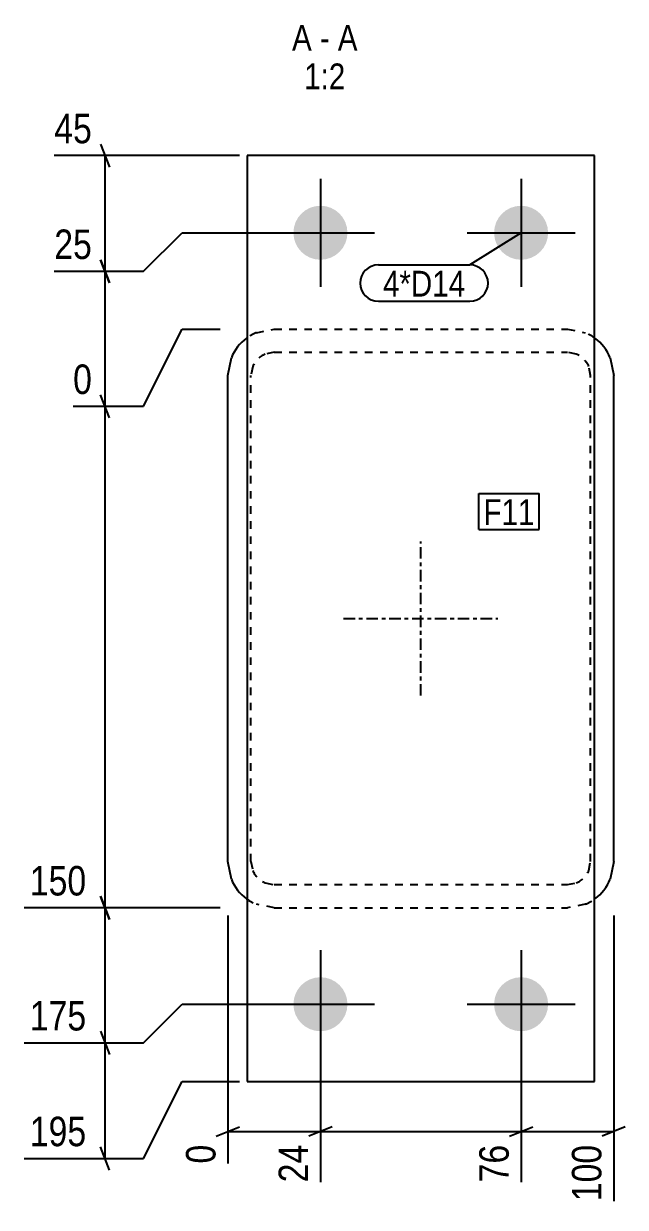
# Model space of a CAD drawing. Header units: millimetres. Extents: x 10 to 30124, y 3 to 600.
# Drawn here: x 15403.2 to 15559.1, y 3.2 to 310 of the extents above; entities that cross this region are included whole.
import ezdxf

# ---------------------------------------------------------------- set-up
doc = ezdxf.new("R2010")
doc.units = ezdxf.units.MM
doc.linetypes.add('DXK_LINE_DOT2', pattern=[3.9198, 1.9599, -1.9599])
doc.linetypes.add('DXK_LINE_DOT3', pattern=[5.9187, 2.979, -0.9799, 0.9799, -0.9799])
for name, color, linetype in [('MÅLSÆTNING', 7, 'Continuous'), ('STÅL', 7, 'Continuous'), ('TEKST', 7, 'Continuous')]:
    doc.layers.add(name, color=color, linetype=linetype)
doc.styles.add('Arial Narrow', font='ARIALN.TTF', dxfattribs={"height": 0.2})

msp = doc.modelspace()

# ---------------------------------------------------------------- hatches: boundary and pattern name
at = {"layer": 'STÅL', "linetype": 'Continuous'}
for points in [[(15487.07, 255.85, -1), (15473.07, 255.85, -1)], [(15539.07, 255.85, -1), (15525.07, 255.85, -1)], [(15487.07, 55.85, -1), (15473.07, 55.85, -1)], [(15539.07, 55.85, -1), (15525.07, 55.85, -1)]]:
    msp.add_hatch(color=96, dxfattribs=at).paths.add_polyline_path(points)

# ---------------------------------------------------------------- linework, layer by layer
at = {"layer": 'MÅLSÆTNING', "color": 7, "linetype": 'Continuous'}
for p, q in [((15423.05, 278.85), (15425.45, 272.85)), ((15459.07, 275.85), (15411.1, 275.85)), ((15424.25, 245.85), (15424.25, 275.85)), ((15434.25, 245.85), (15444.25, 255.85)), ((15434.25, 245.85), (15444.25, 255.85)), ((15444.25, 255.85), (15478.07, 255.85)), ((15444.25, 255.85), (15478.07, 255.85)), ((15425.45, 242.85), (15423.05, 248.85)), ((15423.05, 248.85), (15425.45, 242.85)), ((15411.1, 245.85), (15434.25, 245.85)), ((15411.1, 245.85), (15434.25, 245.85)), ((15424.25, 210.85), (15424.25, 245.85)), ((15434.25, 210.85), (15444.25, 230.85)), ((15434.25, 210.85), (15444.25, 230.85)), ((15444.25, 230.85), (15454.07, 230.85)), ((15444.25, 230.85), (15454.07, 230.85)), ((15425.45, 207.85), (15423.05, 213.85)), ((15425.45, 207.85), (15423.05, 213.85)), ((15415.98, 210.85), (15434.25, 210.85)), ((15415.98, 210.85), (15434.25, 210.85)), ((15424.25, 80.85), (15424.25, 210.85)), ((15423.05, 83.85), (15425.45, 77.85)), ((15425.45, 77.85), (15423.05, 83.85)), ((15454.07, 80.85), (15403.31, 80.85)), ((15454.07, 80.85), (15403.31, 80.85)), ((15424.25, 45.85), (15424.25, 80.85)), ((15456.07, 78.85), (15456.07, 14.55)), ((15556.07, 78.85), (15556.07, 4.8)), ((15434.25, 45.85), (15444.25, 55.85)), ((15434.25, 45.85), (15444.25, 55.85)), ((15444.25, 55.85), (15478.07, 55.85)), ((15444.25, 55.85), (15478.07, 55.85)), ((15480.07, 53.85), (15480.07, 9.68)), ((15480.07, 53.85), (15480.07, 9.68)), ((15532.07, 53.85), (15532.07, 9.68)), ((15532.07, 53.85), (15532.07, 9.68)), ((15423.05, 48.85), (15425.45, 42.85)), ((15423.05, 48.85), (15425.45, 42.85)), ((15403.31, 45.85), (15434.25, 45.85)), ((15403.31, 45.85), (15434.25, 45.85)), ((15424.25, 15.85), (15424.25, 45.85)), ((15444.25, 35.85), (15459.07, 35.85)), ((15453.07, 21.63), (15459.07, 24.03)), ((15456.07, 22.83), (15480.07, 22.83)), ((15483.07, 24.03), (15477.07, 21.63)), ((15483.07, 24.03), (15477.07, 21.63)), ((15480.07, 22.83), (15532.07, 22.83)), ((15529.07, 21.63), (15535.07, 24.03)), ((15532.07, 22.83), (15556.07, 22.83)), ((15559.07, 24.03), (15553.07, 21.63)), ((15425.45, 12.85), (15423.05, 18.85)), ((15403.31, 15.85), (15434.25, 15.85))]:
    msp.add_line(p, q, dxfattribs=at)
at = {"layer": 'STÅL', "color": 2, "linetype": 'Continuous'}
for p, q in [((15551.07, 275.85), (15461.07, 275.85)), ((15461.07, 275.85), (15461.07, 35.85)), ((15551.07, 35.85), (15551.07, 275.85)), ((15456.07, 218.85), (15456.99, 223.44)), ((15555.16, 223.44), (15556.07, 218.85)), ((15456.07, 92.85), (15456.07, 218.85)), ((15556.07, 92.85), (15556.07, 218.85)), ((15456.99, 88.26), (15456.07, 92.85)), ((15556.07, 92.85), (15555.16, 88.26)), ((15461.07, 35.85), (15551.07, 35.85))]:
    msp.add_line(p, q, dxfattribs=at)
at = {"layer": 'STÅL', "color": 96, "linetype": 'Continuous'}
for p, q in [((15480.07, 269.85), (15480.07, 241.85)), ((15532.07, 269.85), (15532.07, 241.85)), ((15466.07, 255.85), (15494.07, 255.85)), ((15518.07, 255.85), (15546.07, 255.85)), ((15480.07, 69.85), (15480.07, 41.85)), ((15532.07, 69.85), (15532.07, 41.85)), ((15466.07, 55.85), (15494.07, 55.85)), ((15518.07, 55.85), (15546.07, 55.85))]:
    msp.add_line(p, q, dxfattribs=at)
at = {"layer": 'STÅL', "color": 7, "linetype": 'DXK_LINE_DOT2'}
for p, q in [((15463.48, 229.94), (15468.07, 230.85)), ((15468.07, 230.85), (15544.07, 230.85)), ((15544.07, 230.85), (15548.67, 229.94)), ((15468.07, 224.85), (15465.78, 224.39)), ((15468.07, 224.85), (15544.07, 224.85)), ((15546.37, 224.39), (15544.07, 224.85)), ((15462.53, 221.14), (15462.07, 218.85)), ((15550.07, 218.85), (15549.62, 221.14)), ((15462.07, 92.85), (15462.07, 218.85)), ((15550.07, 92.85), (15550.07, 218.85)), ((15462.07, 92.85), (15462.53, 90.55)), ((15549.62, 90.55), (15550.07, 92.85)), ((15465.78, 87.31), (15468.07, 86.85)), ((15468.07, 86.85), (15544.07, 86.85)), ((15544.07, 86.85), (15546.37, 87.31)), ((15468.07, 80.85), (15463.48, 81.76)), ((15468.07, 80.85), (15544.07, 80.85)), ((15548.67, 81.76), (15544.07, 80.85))]:
    msp.add_line(p, q, dxfattribs=at)
at = {"layer": 'STÅL', "color": 7, "linetype": 'DXK_LINE_DOT3'}
for p, q in [((15506.07, 135.85), (15506.07, 175.85)), ((15486.07, 155.85), (15526.07, 155.85))]:
    msp.add_line(p, q, dxfattribs=at)
at = {"layer": 'STÅL', "color": 2, "linetype": 'Continuous'}
for centre, start, end in [((15468.07, 218.85), 126.4486, 157.5), ((15544.07, 218.85), 22.5, 53.5514), ((15468.07, 92.85), 202.5, 233.5514), ((15544.07, 92.85), 306.4486, 337.5)]:
    msp.add_arc(centre, 12, start, end, dxfattribs=at)
at = {"layer": 'STÅL', "color": 7, "linetype": 'DXK_LINE_DOT2'}
for centre, radius, start, end in [((15468.07, 218.85), 12, 112.5, 126.4486), ((15544.07, 218.85), 12, 53.5514, 67.5), ((15468.07, 218.85), 6, 112.5, 157.5), ((15544.07, 218.85), 6, 22.5, 67.5), ((15468.07, 92.85), 6, 202.5, 247.5), ((15544.07, 92.85), 6, 292.5, 337.5), ((15468.07, 92.85), 12, 233.5514, 247.5), ((15544.07, 92.85), 12, 292.5, 306.4486)]:
    msp.add_arc(centre, radius, start, end, dxfattribs=at)

# ---------------------------------------------------------------- wipeouts: each hides what was drawn before it
at = {"color": 0, "linetype": 'Continuous'}
for points, layer in [([(15421, 82.45), (15421, 93.65), (15403.17, 93.65), (15403.17, 82.45)], 'MÅLSÆTNING'), ([(15421, 47.45), (15421, 58.65), (15403.17, 58.65), (15403.17, 47.45)], 'MÅLSÆTNING'), ([(15421, 17.45), (15421, 28.65), (15403.17, 28.65), (15403.17, 17.45)], 'MÅLSÆTNING'), ([(15477.82, 303.05), (15477.82, 310.05), (15472.71, 310.05), (15472.71, 303.05)], 'TEKST'), ([(15482.47, 303.05), (15482.47, 310.05), (15479.92, 310.05), (15479.92, 303.05)], 'TEKST'), ([(15489.68, 303.05), (15489.68, 310.05), (15484.57, 310.05), (15484.57, 303.05)], 'TEKST'), ([(15486.53, 293.05), (15486.53, 300.05), (15475.86, 300.05), (15475.86, 293.05)], 'TEKST')]:
    msp.add_wipeout(points, dxfattribs=at).dxf.layer = layer
at = {"color": 0}
for points in [[(15517.6, 239.3), (15517.6, 246.3), (15496.28, 246.3), (15496.28, 239.3)], [(15535.53, 180.08), (15535.53, 187.08), (15522.32, 187.08), (15522.32, 180.08)]]:
    msp.add_wipeout(points, dxfattribs=at).dxf.layer = 'TEKST'

# ---------------------------------------------------------------- next in the draw order: texts
at = {"layer": 'MÅLSÆTNING', "color": 3, "linetype": 'Continuous', "style": 'Arial Narrow'}
for s, p in [('150', (15404.77, 84.05)), ('175', (15404.77, 49.05)), ('195', (15404.77, 19.05))]:
    msp.add_text(s, height=7.635, dxfattribs=at).set_placement(p)
at = {"layer": 'TEKST', "color": 3, "linetype": 'Continuous', "style": 'Arial Narrow'}
for s, height, p in [('A', 6.68, (15472.71, 303.05)), ('A', 6.68, (15484.57, 303.05)), ('-', 6.68, (15479.92, 303.05)), ('1:2', 6.681, (15475.86, 293.05))]:
    msp.add_text(s, height=height, dxfattribs=at).set_placement(p)

# ---------------------------------------------------------------- next in the draw order: wipeouts: each hides what was drawn before it
at = {"color": 0, "linetype": 'Continuous'}
for points in [[(15422.45, 277.45), (15422.45, 288.65), (15409.5, 288.65), (15409.5, 277.45)], [(15422.45, 247.45), (15422.45, 258.65), (15409.5, 258.65), (15409.5, 247.45)], [(15422.45, 212.45), (15422.45, 223.65), (15414.38, 223.65), (15414.38, 212.45)], [(15454.47, 21.02), (15443.27, 21.02), (15443.27, 12.95), (15454.47, 12.95)], [(15478.47, 21.02), (15467.27, 21.02), (15467.27, 8.07), (15478.47, 8.07)], [(15530.47, 21.02), (15519.27, 21.02), (15519.27, 8.07), (15530.47, 8.07)], [(15554.47, 21.02), (15543.27, 21.02), (15543.27, 3.2), (15554.47, 3.2)]]:
    msp.add_wipeout(points, dxfattribs=at).dxf.layer = 'MÅLSÆTNING'
at = {"color": 0}
for points in [[(15517.6, 239.3), (15517.6, 246.3), (15496.28, 246.3), (15496.28, 239.3)], [(15535.53, 180.08), (15535.53, 187.08), (15522.32, 187.08), (15522.32, 180.08)]]:
    msp.add_wipeout(points, dxfattribs=at).dxf.layer = 'TEKST'

# ---------------------------------------------------------------- next in the draw order: linework, layer by layer
at = {"layer": 'MÅLSÆTNING', "color": 7, "linetype": 'Continuous'}
for p, q in [((15434.25, 15.85), (15444.25, 35.85)), ((15529.07, 21.63), (15535.07, 24.03))]:
    msp.add_line(p, q, dxfattribs=at)
at = {"layer": 'TEKST', "color": 7, "linetype": 'Continuous'}
for p, q in [((15532.07, 255.85), (15518.8, 247.5)), ((15495.08, 247.5), (15518.8, 247.5)), ((15495.08, 238.1), (15518.8, 238.1)), ((15521.12, 188.28), (15536.73, 188.28)), ((15521.12, 178.88), (15521.12, 188.28)), ((15536.73, 178.88), (15536.73, 188.28)), ((15521.12, 178.88), (15536.73, 178.88))]:
    msp.add_line(p, q, dxfattribs=at)
for centre, start, end in [((15495.08, 242.8), 90, 270), ((15518.8, 242.8), 270, 90)]:
    msp.add_arc(centre, 4.7, start, end, dxfattribs=at)

# ---------------------------------------------------------------- next in the draw order: texts
at = {"layer": 'MÅLSÆTNING', "color": 3, "linetype": 'Continuous', "style": 'Arial Narrow'}
for s, height, p in [('45', 7.635, (15411.1, 279.05)), ('25', 7.635, (15411.1, 249.05)), ('0', 7.64, (15415.98, 214.05))]:
    msp.add_text(s, height=height, dxfattribs=at).set_placement(p)
for s, height, p in [('0', 7.64, (15452.87, 14.55)), ('24', 7.635, (15476.87, 9.68)), ('76', 7.635, (15528.87, 9.68)), ('100', 7.635, (15552.87, 4.8))]:
    msp.add_text(s, height=height, rotation=90.0002, dxfattribs=at).set_placement(p)
at = {"layer": 'TEKST', "color": 3, "style": 'Arial Narrow'}
for s, p in [('4*D14', (15496.28, 239.3)), ('F11', (15522.32, 180.08))]:
    msp.add_text(s, height=6.681, dxfattribs=at).set_placement(p)

doc.saveas('drawing.dxf')
